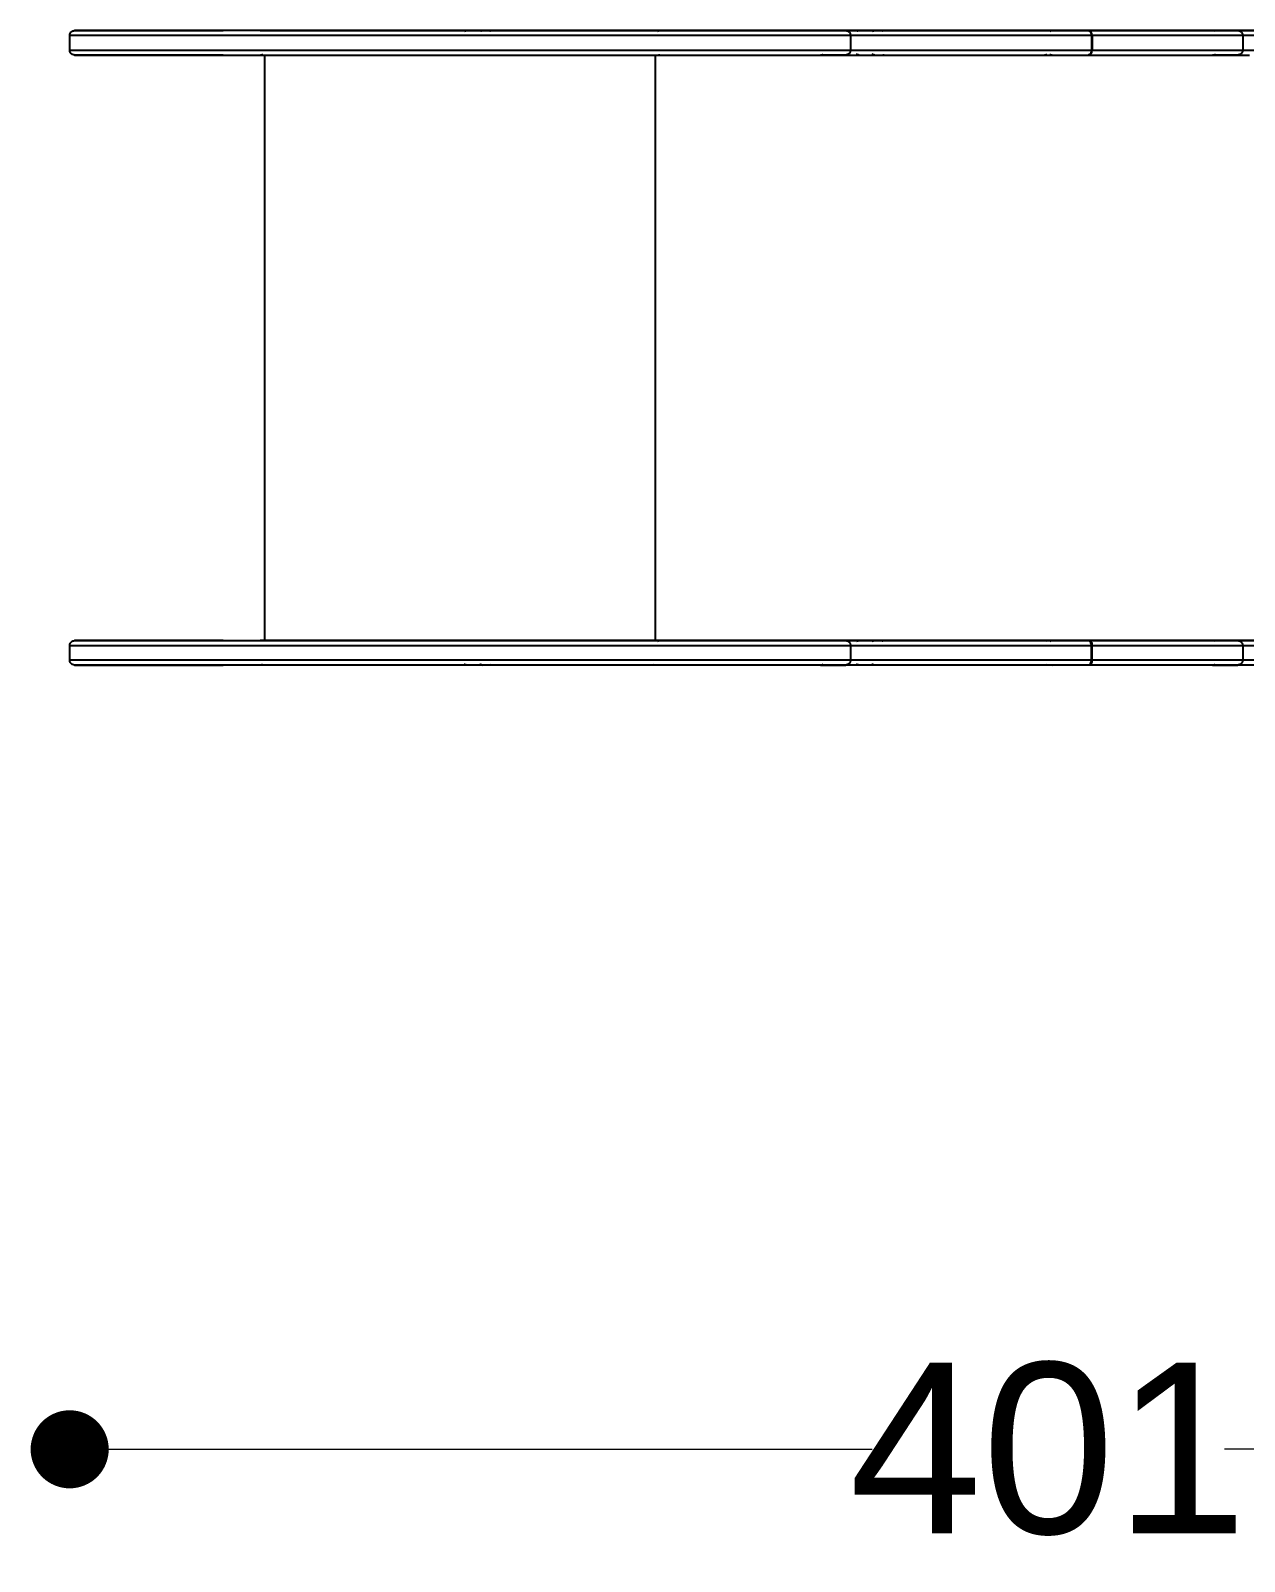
# Model space of a CAD drawing. Header units: millimetres. Extents: x 10222 to 14334, y 16216 to 21206.
# Drawn here: x 11120.6 to 11369.2, y 20025.1 to 20338.8 of the extents above; entities that cross this region are included whole.
import ezdxf

# ---------------------------------------------------------------- set-up
doc = ezdxf.new("R2010")
doc.units = ezdxf.units.MM
doc.header["$LTSCALE"] = 3
doc.layers.add('Default', color=7, linetype='Continuous')
doc.styles.get("Standard").update_dxf_attribs({"font": 'arial.ttf'})
doc.dimstyles.new('MATEUSZ', dxfattribs={"dimtxt": 35, "dimasz": 16, "dimexe": 0.18, "dimexo": 0.0625, "dimgap": 0.09, "dimtad": 0, "dimdec": 0, "dimdsep": 46, "dimtxsty": 'Standard', "dimblk": 'DOT', "dimcen": 0.09, "dimse1": 1, "dimse2": 1, "dimadec": 0, "dimazin": 0, "dimtfac": 1, "dimtdec": 0, "dimtofl": 0, "dimtmove": 0, "dimatfit": 3, "dimfxl": 1, "dimtolj": 1, "dimtzin": 0, "dimlwd": 9, "dimlwe": 9, "dimarcsym": 0})

# ---------------------------------------------------------------- blocks, each defined once
blk = doc.blocks.new('_Dot')
at = {"color": 0, "linetype": 'ByBlock', "lineweight": -2}
blk.add_line((-0.5, 0), (-1, 0), dxfattribs=at)
at = {"color": 0, "linetype": 'ByBlock', "const_width": 0.5}
blk.add_lwpolyline([(-0.25, 0, 1), (0.25, 0, 1)], format="xyb", close=True, dxfattribs=at)
blk = doc.blocks.new('*D38')
at = {"color": 0, "lineweight": 9, "transparency": 16777216}
for p, q in [((11144.56, 20048.08), (11292.99, 20048.08)), ((11513.59, 20048.08), (11365.16, 20048.08))]:
    blk.add_line(p, q, dxfattribs=at)
at = {"layer": 'Defpoints', "color": 0, "transparency": 16777216}
for p in [(11128.56, 20209.79), (11529.59, 20196.79), (11529.59, 20048.08)]:
    blk.add_point(p, dxfattribs=at)
at = {"color": 0, "lineweight": 9, "transparency": 16777216, "xscale": 16, "yscale": 16, "zscale": 16, "rotation": 180}
blk.add_blockref('_Dot', (11128.56, 20048.08), dxfattribs=at)
at = {"color": 0, "lineweight": 9, "transparency": 16777216, "xscale": 16, "yscale": 16, "zscale": 16}
blk.add_blockref('_Dot', (11529.59, 20048.08), dxfattribs=at)
at = {"color": 0, "transparency": 16777216, "insert": (11329.08, 20048.08), "char_height": 35, "attachment_point": 5}
blk.add_mtext('\\A1;401', dxfattribs=at)

msp = doc.modelspace()

# ---------------------------------------------------------------- linework, layer by layer
at = {"layer": 'Default'}
for p, q in [((11128.56, 20334.79), (11128.56, 20337.79)), ((11288.56, 20337.79), (11288.56, 20334.79)), ((11337.93, 20337.79), (11337.93, 20334.79)), ((11338.03, 20337.79), (11338.03, 20334.79)), ((11368.9, 20337.79), (11368.9, 20334.79)), ((11168.56, 20213.79), (11168.56, 20333.79)), ((11248.56, 20213.79), (11248.56, 20333.79)), ((11128.56, 20209.79), (11128.56, 20212.79)), ((11288.56, 20212.79), (11288.56, 20209.79)), ((11337.93, 20209.79), (11337.93, 20212.79)), ((11338.03, 20209.79), (11338.03, 20212.79)), ((11368.9, 20212.79), (11368.9, 20209.79))]:
    msp.add_line(p, q, dxfattribs=at)
for points in [[(11128.56, 20337.79, 0), (11128.56, 20337.9, 0), (11128.58, 20338, 0), (11128.61, 20338.1, 0), (11128.64, 20338.19, 0), (11128.69, 20338.28, 0), (11128.74, 20338.37, 0), (11128.8, 20338.45, 0), (11128.87, 20338.52, 0), (11128.94, 20338.58, 0), (11129.02, 20338.64, 0), (11129.1, 20338.68, 0), (11129.19, 20338.72, 0), (11129.28, 20338.75, 0), (11129.37, 20338.78, 0), (11129.46, 20338.79, 0), (11129.56, 20338.79, 0)], [(11288.56, 20337.79, 0), (11288.56, 20337.79, 0), (11288.56, 20337.79, 0), (11288.56, 20337.79, 0), (11288.56, 20337.79, 0), (11288.56, 20337.79, 0), (11288.56, 20337.79, 0), (11288.56, 20337.79, 0), (11288.56, 20337.79, 0), (11288.56, 20337.79, 0), (11288.55, 20337.79, 0), (11288.52, 20337.79, 0), (11288.39, 20337.79, 0), (11287.07, 20337.79, 0), (11280.58, 20337.79, 0), (11128.56, 20337.79, 0)], [(11284.4, 20338.79, 0), (11287.55, 20338.79, 0), (11287.56, 20338.79, 0), (11287.56, 20338.79, 0), (11287.56, 20338.79, 0), (11287.56, 20338.79, 0), (11287.56, 20338.79, 0), (11287.56, 20338.79, 0), (11287.56, 20338.79, 0), (11287.56, 20338.79, 0), (11287.56, 20338.79, 0), (11287.56, 20338.79, 0), (11287.56, 20338.79, 0), (11287.56, 20338.79, 0), (11287.56, 20338.79, 0), (11287.56, 20338.79, 0), (11287.56, 20338.79, 0), (11287.56, 20338.79, 0), (11287.55, 20338.79, 0), (11287.54, 20338.79, 0), (11287.48, 20338.79, 0), (11287.25, 20338.79, 0), (11284.77, 20338.79, 0), (11272.78, 20338.79, 0), (11172.7, 20338.79, 0), (11129.92, 20338.79, 0), (11129.6, 20338.79, 0), (11129.56, 20338.79, 0), (11129.56, 20338.79, 0), (11129.56, 20338.79, 0), (11129.56, 20338.79, 0), (11129.56, 20338.79, 0), (11129.56, 20338.79, 0), (11129.56, 20338.79, 0), (11129.56, 20338.79, 0), (11129.56, 20338.79, 0), (11129.56, 20338.79, 0), (11129.56, 20338.79, 0), (11129.56, 20338.79, 0), (11129.56, 20338.79, 0), (11129.56, 20338.79, 0), (11129.6, 20338.79, 0), (11129.8, 20338.79, 0), (11130.65, 20338.79, 0), (11134.19, 20338.79, 0), (11160.04, 20338.79, 0)], [(11168.02, 20338.68, 0), (11167.91, 20338.73, 0), (11167.8, 20338.77, 0), (11167.68, 20338.79, 0), (11167.56, 20338.79, 0)], [(11209.45, 20338.69, 0), (11209.56, 20338.73, 0), (11209.67, 20338.77, 0), (11209.78, 20338.79, 0), (11209.9, 20338.79, 0)], [(11213.06, 20338.79, 0), (11212.94, 20338.79, 0), (11212.81, 20338.76, 0), (11212.69, 20338.72, 0), (11212.57, 20338.65, 0)], [(11212.71, 20338.7, 0), (11212.81, 20338.74, 0), (11212.91, 20338.77, 0), (11213.02, 20338.79, 0), (11213.12, 20338.79, 0)], [(11215.2, 20338.79, 0), (11215.2, 20338.79, 0), (11215.2, 20338.79, 0), (11215.2, 20338.79, 0), (11215.11, 20338.79, 0), (11215.02, 20338.78, 0), (11214.93, 20338.76, 0), (11214.85, 20338.73, 0), (11214.76, 20338.7, 0), (11214.68, 20338.65, 0)], [(11248.29, 20338.72, 0), (11248.2, 20338.75, 0), (11248.1, 20338.77, 0), (11248, 20338.79, 0), (11247.9, 20338.79, 0)], [(11249.56, 20338.79, 0), (11249.42, 20338.78, 0), (11249.28, 20338.75, 0), (11249.14, 20338.7, 0), (11249.02, 20338.64, 0)], [(11337.22, 20338.79, 0), (11291.88, 20338.79, 0), (11283.1, 20338.79, 0), (11282.46, 20338.79, 0), (11282.38, 20338.79, 0), (11282.38, 20338.79, 0), (11282.38, 20338.79, 0), (11282.38, 20338.79, 0), (11282.38, 20338.79, 0), (11282.38, 20338.79, 0), (11282.38, 20338.79, 0), (11282.38, 20338.79, 0), (11282.38, 20338.79, 0), (11282.38, 20338.79, 0), (11282.38, 20338.79, 0), (11282.38, 20338.79, 0), (11282.38, 20338.79, 0), (11282.38, 20338.79, 0), (11282.39, 20338.79, 0), (11282.46, 20338.79, 0), (11282.8, 20338.79, 0), (11284.34, 20338.79, 0)], [(11282.82, 20338.69, 0), (11282.72, 20338.74, 0), (11282.61, 20338.77, 0), (11282.5, 20338.79, 0), (11282.44, 20338.79, 0), (11282.41, 20338.79, 0), (11282.4, 20338.79, 0), (11282.39, 20338.79, 0), (11282.39, 20338.79, 0), (11282.38, 20338.79, 0), (11282.38, 20338.79, 0), (11282.38, 20338.79, 0), (11282.38, 20338.79, 0), (11282.38, 20338.79, 0), (11282.38, 20338.79, 0), (11282.38, 20338.79, 0), (11282.38, 20338.79, 0), (11282.38, 20338.79, 0), (11282.38, 20338.79, 0), (11282.38, 20338.79, 0), (11282.38, 20338.79, 0)], [(11287.56, 20338.79, 0), (11287.56, 20338.79, 0), (11287.56, 20338.79, 0), (11287.68, 20338.79, 0), (11287.81, 20338.76, 0), (11287.92, 20338.72, 0), (11288.04, 20338.67, 0), (11288.14, 20338.61, 0), (11288.24, 20338.52, 0), (11288.33, 20338.43, 0), (11288.4, 20338.33, 0), (11288.47, 20338.21, 0), (11288.51, 20338.09, 0), (11288.54, 20337.96, 0), (11288.56, 20337.79, 0)], [(11337.93, 20337.79, 0), (11288.56, 20337.79, 0)], [(11289.81, 20338.69, 0), (11289.91, 20338.74, 0), (11290.02, 20338.77, 0), (11290.13, 20338.79, 0), (11290.25, 20338.79, 0)], [(11293.4, 20338.79, 0), (11293.29, 20338.79, 0), (11293.16, 20338.76, 0), (11293.04, 20338.72, 0), (11292.93, 20338.66, 0)], [(11293.06, 20338.71, 0), (11293.16, 20338.75, 0), (11293.26, 20338.77, 0), (11293.36, 20338.79, 0), (11293.46, 20338.79, 0)], [(11295.54, 20338.79, 0), (11295.54, 20338.79, 0), (11295.54, 20338.79, 0), (11295.54, 20338.79, 0), (11295.45, 20338.79, 0), (11295.37, 20338.78, 0), (11295.28, 20338.76, 0), (11295.2, 20338.73, 0), (11295.12, 20338.7, 0), (11295.03, 20338.66, 0)], [(11400.87, 20338.79, 0), (11343.15, 20338.79, 0), (11328.33, 20338.79, 0), (11328.25, 20338.79, 0), (11328.25, 20338.79, 0), (11328.25, 20338.79, 0), (11328.25, 20338.79, 0), (11328.25, 20338.79, 0), (11328.25, 20338.79, 0), (11328.25, 20338.79, 0), (11328.25, 20338.79, 0), (11328.25, 20338.79, 0), (11328.25, 20338.79, 0), (11328.25, 20338.79, 0), (11328.25, 20338.79, 0), (11328.26, 20338.79, 0), (11328.31, 20338.79, 0), (11328.53, 20338.79, 0), (11330.84, 20338.79, 0), (11342.67, 20338.79, 0), (11382.66, 20338.79, 0)], [(11328.65, 20338.71, 0), (11328.55, 20338.75, 0), (11328.45, 20338.77, 0), (11328.35, 20338.79, 0), (11328.25, 20338.79, 0)], [(11329.9, 20338.79, 0), (11329.76, 20338.78, 0), (11329.63, 20338.76, 0), (11329.5, 20338.71, 0), (11329.38, 20338.64, 0)], [(11337.42, 20338.79, 0), (11337.22, 20338.79, 0)], [(11337.22, 20338.79, 0), (11337.28, 20338.79, 0), (11337.35, 20338.78, 0), (11337.41, 20338.76, 0), (11337.48, 20338.72, 0), (11337.54, 20338.68, 0), (11337.61, 20338.63, 0), (11337.67, 20338.57, 0), (11337.72, 20338.5, 0), (11337.77, 20338.42, 0), (11337.81, 20338.34, 0), (11337.88, 20338.16, 0), (11337.92, 20337.98, 0), (11337.93, 20337.79, 0)], [(11364.75, 20338.79, 0), (11367.19, 20338.79, 0), (11367.76, 20338.79, 0), (11367.88, 20338.79, 0), (11367.9, 20338.79, 0), (11367.9, 20338.79, 0), (11367.9, 20338.79, 0), (11367.9, 20338.79, 0), (11367.9, 20338.79, 0), (11367.9, 20338.79, 0), (11367.9, 20338.79, 0), (11367.9, 20338.79, 0), (11367.9, 20338.79, 0), (11367.9, 20338.79, 0), (11367.9, 20338.79, 0), (11367.9, 20338.79, 0), (11367.9, 20338.79, 0), (11367.9, 20338.79, 0), (11367.9, 20338.79, 0), (11367.9, 20338.79, 0), (11367.9, 20338.79, 0), (11367.9, 20338.79, 0), (11367.88, 20338.79, 0), (11367.81, 20338.79, 0), (11367.05, 20338.79, 0), (11363.32, 20338.79, 0), (11337.42, 20338.79, 0)], [(11338.03, 20337.79, 0), (11338.02, 20337.98, 0), (11337.99, 20338.16, 0), (11337.93, 20338.34, 0), (11337.85, 20338.5, 0), (11337.8, 20338.57, 0), (11337.75, 20338.63, 0), (11337.7, 20338.68, 0), (11337.64, 20338.72, 0), (11337.59, 20338.76, 0), (11337.53, 20338.78, 0), (11337.47, 20338.79, 0), (11337.42, 20338.79, 0)], [(11337.93, 20337.79, 0), (11338.03, 20337.79, 0)], [(11368.9, 20337.79, 0), (11368.9, 20337.79, 0), (11368.9, 20337.79, 0), (11368.9, 20337.79, 0), (11368.9, 20337.79, 0), (11368.9, 20337.79, 0), (11368.9, 20337.79, 0), (11368.9, 20337.79, 0), (11368.9, 20337.79, 0), (11368.9, 20337.79, 0), (11368.9, 20337.79, 0), (11368.9, 20337.79, 0), (11368.89, 20337.79, 0), (11368.85, 20337.79, 0), (11368.68, 20337.79, 0), (11366.91, 20337.79, 0), (11358.26, 20337.79, 0), (11338.03, 20337.79, 0)], [(11417.56, 20338.79, 0), (11372.22, 20338.79, 0), (11363.45, 20338.79, 0), (11362.81, 20338.79, 0), (11362.73, 20338.79, 0), (11362.73, 20338.79, 0), (11362.73, 20338.79, 0), (11362.73, 20338.79, 0), (11362.73, 20338.79, 0), (11362.73, 20338.79, 0), (11362.73, 20338.79, 0), (11362.73, 20338.79, 0), (11362.73, 20338.79, 0), (11362.73, 20338.79, 0), (11362.73, 20338.79, 0), (11362.73, 20338.79, 0), (11362.73, 20338.79, 0), (11362.73, 20338.79, 0), (11362.74, 20338.79, 0), (11362.8, 20338.79, 0), (11363.14, 20338.79, 0), (11364.69, 20338.79, 0)], [(11363.18, 20338.69, 0), (11363.07, 20338.73, 0), (11362.96, 20338.77, 0), (11362.85, 20338.79, 0), (11362.79, 20338.79, 0), (11362.76, 20338.79, 0), (11362.74, 20338.79, 0), (11362.73, 20338.79, 0), (11362.73, 20338.79, 0), (11362.73, 20338.79, 0), (11362.73, 20338.79, 0), (11362.73, 20338.79, 0), (11362.73, 20338.79, 0), (11362.73, 20338.79, 0), (11362.73, 20338.79, 0), (11362.73, 20338.79, 0), (11362.73, 20338.79, 0), (11362.73, 20338.79, 0), (11362.73, 20338.79, 0), (11362.73, 20338.79, 0), (11362.73, 20338.79, 0)], [(11367.9, 20338.79, 0), (11367.9, 20338.79, 0), (11367.9, 20338.79, 0), (11368.03, 20338.79, 0), (11368.15, 20338.76, 0), (11368.27, 20338.72, 0), (11368.38, 20338.67, 0), (11368.49, 20338.61, 0), (11368.59, 20338.52, 0), (11368.67, 20338.43, 0), (11368.75, 20338.33, 0), (11368.81, 20338.21, 0), (11368.86, 20338.09, 0), (11368.89, 20337.96, 0), (11368.9, 20337.79, 0)], [(11418.28, 20337.79, 0), (11368.9, 20337.79, 0)], [(11128.56, 20334.79, 0), (11128.56, 20334.79, 0), (11128.56, 20334.79, 0), (11128.56, 20334.79, 0), (11128.56, 20334.79, 0), (11128.56, 20334.79, 0), (11128.56, 20334.79, 0), (11128.56, 20334.79, 0), (11128.56, 20334.79, 0), (11128.57, 20334.79, 0), (11128.66, 20334.79, 0), (11129.09, 20334.79, 0), (11130.96, 20334.79, 0), (11149.26, 20334.79, 0), (11288.56, 20334.79, 0)], [(11129.56, 20333.79, 0), (11129.46, 20333.8, 0), (11129.37, 20333.81, 0), (11129.28, 20333.84, 0), (11129.19, 20333.87, 0), (11129.1, 20333.9, 0), (11129.02, 20333.95, 0), (11128.94, 20334.01, 0), (11128.87, 20334.07, 0), (11128.8, 20334.14, 0), (11128.74, 20334.22, 0), (11128.69, 20334.31, 0), (11128.64, 20334.4, 0), (11128.61, 20334.49, 0), (11128.58, 20334.59, 0), (11128.56, 20334.69, 0), (11128.56, 20334.79, 0)], [(11160.04, 20333.79, 0), (11135.06, 20333.79, 0), (11129.9, 20333.79, 0), (11129.58, 20333.79, 0), (11129.56, 20333.79, 0), (11129.56, 20333.79, 0), (11129.56, 20333.79, 0), (11129.56, 20333.79, 0), (11129.56, 20333.79, 0), (11129.56, 20333.79, 0), (11129.56, 20333.79, 0), (11129.56, 20333.79, 0), (11129.56, 20333.79, 0), (11129.56, 20333.79, 0), (11129.56, 20333.79, 0), (11129.56, 20333.79, 0), (11129.57, 20333.79, 0), (11129.62, 20333.79, 0), (11129.85, 20333.79, 0), (11130.78, 20333.79, 0), (11140.03, 20333.79, 0), (11237.29, 20333.79, 0), (11279.35, 20333.79, 0), (11287.33, 20333.79, 0), (11287.53, 20333.79, 0), (11287.56, 20333.79, 0), (11287.56, 20333.79, 0), (11287.56, 20333.79, 0), (11287.56, 20333.79, 0), (11287.56, 20333.79, 0), (11287.56, 20333.79, 0), (11287.56, 20333.79, 0), (11287.56, 20333.79, 0), (11287.56, 20333.79, 0), (11287.56, 20333.79, 0), (11287.56, 20333.79, 0), (11287.56, 20333.79, 0), (11287.56, 20333.79, 0), (11287.56, 20333.79, 0), (11287.56, 20333.79, 0), (11287.56, 20333.79, 0), (11287.55, 20333.79, 0), (11287.5, 20333.79, 0), (11287.29, 20333.79, 0), (11286.45, 20333.79, 0), (11284.4, 20333.79, 0)], [(11167.56, 20333.79, 0), (11167.72, 20333.81, 0), (11167.87, 20333.84, 0), (11168.01, 20333.9, 0), (11168.15, 20333.98, 0)], [(11249.14, 20333.89, 0), (11249.24, 20333.85, 0), (11249.34, 20333.82, 0), (11249.45, 20333.8, 0), (11249.56, 20333.79, 0)], [(11282.38, 20333.79, 0), (11282.38, 20333.79, 0), (11282.38, 20333.79, 0), (11282.48, 20333.8, 0), (11282.58, 20333.81, 0), (11282.68, 20333.84, 0), (11282.77, 20333.87, 0), (11282.86, 20333.91, 0), (11282.95, 20333.97, 0)], [(11284.34, 20333.79, 0), (11282.46, 20333.79, 0), (11282.4, 20333.79, 0), (11282.39, 20333.79, 0), (11282.38, 20333.79, 0), (11282.38, 20333.79, 0), (11282.38, 20333.79, 0), (11282.38, 20333.79, 0), (11282.38, 20333.79, 0), (11282.38, 20333.79, 0), (11282.38, 20333.79, 0), (11282.38, 20333.79, 0), (11282.38, 20333.79, 0), (11282.38, 20333.79, 0), (11282.38, 20333.79, 0), (11282.38, 20333.79, 0), (11282.38, 20333.79, 0), (11282.38, 20333.79, 0), (11282.38, 20333.79, 0), (11282.38, 20333.79, 0), (11282.39, 20333.79, 0), (11282.42, 20333.79, 0), (11282.69, 20333.79, 0), (11284.04, 20333.79, 0), (11289.96, 20333.79, 0), (11337.22, 20333.79, 0)], [(11288.56, 20334.79, 0), (11288.55, 20334.69, 0), (11288.54, 20334.59, 0), (11288.51, 20334.49, 0), (11288.48, 20334.4, 0), (11288.43, 20334.31, 0), (11288.38, 20334.22, 0), (11288.32, 20334.14, 0), (11288.25, 20334.07, 0), (11288.18, 20334.01, 0), (11288.1, 20333.95, 0), (11288.02, 20333.9, 0), (11287.93, 20333.87, 0), (11287.84, 20333.84, 0), (11287.75, 20333.81, 0), (11287.65, 20333.8, 0), (11287.56, 20333.79, 0)], [(11288.53, 20334.79, 0), (11307.08, 20334.79, 0), (11337.93, 20334.79, 0)], [(11290.25, 20333.79, 0), (11290.09, 20333.81, 0), (11289.95, 20333.84, 0), (11289.81, 20333.9, 0), (11289.68, 20333.97, 0)], [(11293.46, 20333.79, 0), (11293.33, 20333.8, 0), (11293.19, 20333.83, 0), (11293.06, 20333.88, 0), (11292.93, 20333.95, 0)], [(11292.96, 20333.91, 0), (11293.07, 20333.86, 0), (11293.18, 20333.82, 0), (11293.3, 20333.8, 0), (11293.4, 20333.79, 0)], [(11295.07, 20333.91, 0), (11295.18, 20333.86, 0), (11295.3, 20333.82, 0), (11295.42, 20333.8, 0), (11295.54, 20333.79, 0)], [(11328.25, 20333.79, 0), (11328.39, 20333.8, 0), (11328.53, 20333.83, 0), (11328.66, 20333.88, 0), (11328.78, 20333.95, 0)], [(11329.41, 20333.92, 0), (11329.53, 20333.87, 0), (11329.65, 20333.83, 0), (11329.77, 20333.8, 0), (11329.9, 20333.79, 0)], [(11337.93, 20334.79, 0), (11337.92, 20334.61, 0), (11337.88, 20334.43, 0), (11337.81, 20334.25, 0), (11337.77, 20334.16, 0), (11337.72, 20334.09, 0), (11337.67, 20334.02, 0), (11337.61, 20333.96, 0), (11337.54, 20333.91, 0), (11337.48, 20333.86, 0), (11337.41, 20333.83, 0), (11337.35, 20333.81, 0), (11337.28, 20333.8, 0), (11337.22, 20333.79, 0)], [(11337.22, 20333.79, 0), (11337.42, 20333.79, 0)], [(11337.42, 20333.79, 0), (11337.47, 20333.8, 0), (11337.53, 20333.81, 0), (11337.59, 20333.83, 0), (11337.64, 20333.86, 0), (11337.7, 20333.91, 0), (11337.75, 20333.96, 0), (11337.8, 20334.02, 0), (11337.85, 20334.09, 0), (11337.89, 20334.16, 0), (11337.96, 20334.33, 0), (11338.01, 20334.52, 0), (11338.03, 20334.79, 0)], [(11337.42, 20333.79, 0), (11364.07, 20333.79, 0), (11367.9, 20333.79, 0), (11367.9, 20333.79, 0), (11367.9, 20333.79, 0), (11367.9, 20333.79, 0), (11367.9, 20333.79, 0), (11367.9, 20333.79, 0), (11367.9, 20333.79, 0), (11367.9, 20333.79, 0), (11367.9, 20333.79, 0), (11367.9, 20333.79, 0), (11367.9, 20333.79, 0), (11367.9, 20333.79, 0), (11367.9, 20333.79, 0), (11367.9, 20333.79, 0), (11367.9, 20333.79, 0), (11367.9, 20333.79, 0), (11367.88, 20333.79, 0), (11367.82, 20333.79, 0), (11367.55, 20333.79, 0), (11364.75, 20333.79, 0)], [(11338.03, 20334.79, 0), (11337.93, 20334.79, 0)], [(11338.03, 20334.79, 0), (11360.5, 20334.79, 0), (11366.79, 20334.79, 0), (11368.38, 20334.79, 0), (11368.77, 20334.79, 0), (11368.87, 20334.79, 0), (11368.9, 20334.79, 0), (11368.9, 20334.79, 0), (11368.9, 20334.79, 0), (11368.9, 20334.79, 0), (11368.9, 20334.79, 0), (11368.9, 20334.79, 0), (11368.9, 20334.79, 0), (11368.9, 20334.79, 0), (11368.9, 20334.79, 0), (11368.9, 20334.79, 0), (11368.9, 20334.79, 0), (11368.9, 20334.79, 0), (11368.9, 20334.79, 0)], [(11362.73, 20333.79, 0), (11362.73, 20333.79, 0), (11362.73, 20333.79, 0), (11362.83, 20333.8, 0), (11362.93, 20333.81, 0), (11363.03, 20333.84, 0), (11363.12, 20333.88, 0), (11363.21, 20333.92, 0), (11363.31, 20333.98, 0)], [(11364.69, 20333.79, 0), (11362.8, 20333.79, 0), (11362.75, 20333.79, 0), (11362.73, 20333.79, 0), (11362.73, 20333.79, 0), (11362.73, 20333.79, 0), (11362.73, 20333.79, 0), (11362.73, 20333.79, 0), (11362.73, 20333.79, 0), (11362.73, 20333.79, 0), (11362.73, 20333.79, 0), (11362.73, 20333.79, 0), (11362.73, 20333.79, 0), (11362.73, 20333.79, 0), (11362.73, 20333.79, 0), (11362.73, 20333.79, 0), (11362.73, 20333.79, 0), (11362.73, 20333.79, 0), (11362.73, 20333.79, 0), (11362.73, 20333.79, 0), (11362.74, 20333.79, 0), (11362.76, 20333.79, 0), (11363.03, 20333.79, 0), (11364.39, 20333.79, 0), (11370.3, 20333.79, 0)], [(11368.9, 20334.79, 0), (11368.9, 20334.69, 0), (11368.88, 20334.59, 0), (11368.86, 20334.49, 0), (11368.82, 20334.4, 0), (11368.78, 20334.31, 0), (11368.72, 20334.22, 0), (11368.66, 20334.14, 0), (11368.6, 20334.07, 0), (11368.52, 20334.01, 0), (11368.44, 20333.95, 0), (11368.36, 20333.9, 0), (11368.28, 20333.87, 0), (11368.19, 20333.84, 0), (11368.09, 20333.81, 0), (11368, 20333.8, 0), (11367.9, 20333.79, 0)], [(11368.89, 20334.79, 0), (11387.45, 20334.79, 0), (11418.28, 20334.79, 0)], [(11128.56, 20212.79, 0), (11128.56, 20212.89, 0), (11128.58, 20212.99, 0), (11128.6, 20213.09, 0), (11128.64, 20213.18, 0), (11128.68, 20213.27, 0), (11128.73, 20213.35, 0), (11128.78, 20213.43, 0), (11128.85, 20213.5, 0), (11128.91, 20213.56, 0), (11128.99, 20213.62, 0), (11129.07, 20213.67, 0), (11129.15, 20213.71, 0), (11129.23, 20213.74, 0), (11129.32, 20213.77, 0), (11129.41, 20213.78, 0), (11129.5, 20213.79, 0)], [(11160.04, 20213.79, 0), (11135.06, 20213.79, 0), (11129.9, 20213.79, 0), (11129.58, 20213.79, 0), (11129.56, 20213.79, 0), (11129.56, 20213.79, 0), (11129.56, 20213.79, 0), (11129.56, 20213.79, 0), (11129.56, 20213.79, 0), (11129.56, 20213.79, 0), (11129.56, 20213.79, 0), (11129.56, 20213.79, 0), (11129.56, 20213.79, 0), (11129.56, 20213.79, 0), (11129.56, 20213.79, 0), (11129.56, 20213.79, 0), (11129.57, 20213.79, 0), (11129.62, 20213.79, 0), (11129.85, 20213.79, 0), (11130.78, 20213.79, 0), (11140.03, 20213.79, 0), (11237.29, 20213.79, 0), (11279.35, 20213.79, 0), (11287.33, 20213.79, 0), (11287.53, 20213.79, 0), (11287.56, 20213.79, 0), (11287.56, 20213.79, 0), (11287.56, 20213.79, 0), (11287.56, 20213.79, 0), (11287.56, 20213.79, 0), (11287.56, 20213.79, 0), (11287.56, 20213.79, 0), (11287.56, 20213.79, 0), (11287.56, 20213.79, 0), (11287.56, 20213.79, 0), (11287.56, 20213.79, 0), (11287.56, 20213.79, 0), (11287.56, 20213.79, 0), (11287.56, 20213.79, 0), (11287.56, 20213.79, 0), (11287.56, 20213.79, 0), (11287.55, 20213.79, 0), (11287.5, 20213.79, 0), (11287.29, 20213.79, 0), (11286.45, 20213.79, 0), (11284.4, 20213.79, 0)], [(11247.57, 20213.79, 0), (11240.47, 20213.79, 0), (11212.53, 20213.79, 0), (11184.23, 20213.79, 0), (11169.91, 20213.79, 0), (11167.6, 20213.79, 0), (11167.56, 20213.79, 0), (11167.56, 20213.79, 0), (11167.56, 20213.79, 0), (11167.56, 20213.79, 0), (11167.56, 20213.79, 0), (11167.56, 20213.79, 0), (11167.56, 20213.79, 0), (11167.56, 20213.79, 0), (11167.56, 20213.79, 0), (11167.56, 20213.79, 0), (11167.56, 20213.79, 0), (11167.56, 20213.79, 0), (11167.56, 20213.79, 0), (11167.56, 20213.79, 0), (11167.56, 20213.79, 0), (11167.57, 20213.79, 0), (11167.62, 20213.79, 0), (11167.83, 20213.79, 0), (11168.67, 20213.79, 0)], [(11167.94, 20213.72, 0), (11167.85, 20213.75, 0), (11167.75, 20213.78, 0), (11167.66, 20213.79, 0), (11167.56, 20213.79, 0)], [(11248.5, 20213.79, 0), (11249.41, 20213.79, 0), (11249.55, 20213.79, 0), (11249.56, 20213.79, 0), (11249.56, 20213.79, 0), (11249.56, 20213.79, 0), (11249.56, 20213.79, 0), (11249.56, 20213.79, 0), (11249.56, 20213.79, 0), (11249.56, 20213.79, 0), (11249.56, 20213.79, 0), (11249.56, 20213.79, 0), (11249.56, 20213.79, 0), (11249.56, 20213.79, 0), (11249.56, 20213.79, 0), (11249.56, 20213.79, 0), (11249.56, 20213.79, 0), (11249.56, 20213.79, 0), (11249.56, 20213.79, 0), (11249.56, 20213.79, 0), (11249.56, 20213.79, 0), (11249.56, 20213.79, 0), (11249.56, 20213.79, 0), (11249.55, 20213.79, 0), (11249.52, 20213.79, 0), (11249.2, 20213.79, 0), (11247.57, 20213.79, 0)], [(11327.91, 20213.79, 0), (11322.05, 20213.79, 0), (11248.4, 20213.79, 0)], [(11248.5, 20213.79, 0), (11250.55, 20213.79, 0), (11259.28, 20213.79, 0), (11290.79, 20213.79, 0), (11319.49, 20213.79, 0), (11329.17, 20213.79, 0), (11329.84, 20213.79, 0), (11329.89, 20213.79, 0), (11329.9, 20213.79, 0), (11329.9, 20213.79, 0), (11329.9, 20213.79, 0), (11329.9, 20213.79, 0), (11329.9, 20213.79, 0), (11329.9, 20213.79, 0), (11329.9, 20213.79, 0), (11329.9, 20213.79, 0), (11329.9, 20213.79, 0), (11329.9, 20213.79, 0), (11329.9, 20213.79, 0), (11329.9, 20213.79, 0), (11329.9, 20213.79, 0), (11329.9, 20213.79, 0), (11329.89, 20213.79, 0), (11329.82, 20213.79, 0), (11329.57, 20213.79, 0), (11327.91, 20213.79, 0)], [(11249.56, 20213.79, 0), (11249.41, 20213.78, 0), (11249.27, 20213.75, 0), (11249.14, 20213.7, 0), (11249.01, 20213.63, 0)], [(11284.34, 20213.79, 0), (11282.46, 20213.79, 0), (11282.4, 20213.79, 0), (11282.39, 20213.79, 0), (11282.38, 20213.79, 0), (11282.38, 20213.79, 0), (11282.38, 20213.79, 0), (11282.38, 20213.79, 0), (11282.38, 20213.79, 0), (11282.38, 20213.79, 0), (11282.38, 20213.79, 0), (11282.38, 20213.79, 0), (11282.38, 20213.79, 0), (11282.38, 20213.79, 0), (11282.38, 20213.79, 0), (11282.38, 20213.79, 0), (11282.38, 20213.79, 0), (11282.38, 20213.79, 0), (11282.38, 20213.79, 0), (11282.38, 20213.79, 0), (11282.39, 20213.79, 0), (11282.42, 20213.79, 0), (11282.69, 20213.79, 0), (11284.04, 20213.79, 0), (11289.96, 20213.79, 0), (11337.22, 20213.79, 0)], [(11282.83, 20213.69, 0), (11282.72, 20213.73, 0), (11282.61, 20213.77, 0), (11282.5, 20213.79, 0), (11282.44, 20213.79, 0), (11282.41, 20213.79, 0), (11282.4, 20213.79, 0), (11282.39, 20213.79, 0), (11282.39, 20213.79, 0), (11282.38, 20213.79, 0), (11282.38, 20213.79, 0), (11282.38, 20213.79, 0), (11282.38, 20213.79, 0), (11282.38, 20213.79, 0), (11282.38, 20213.79, 0), (11282.38, 20213.79, 0), (11282.38, 20213.79, 0), (11282.38, 20213.79, 0), (11282.38, 20213.79, 0), (11282.38, 20213.79, 0)], [(11287.57, 20213.79, 0), (11287.66, 20213.79, 0), (11287.75, 20213.77, 0), (11287.85, 20213.75, 0), (11287.94, 20213.72, 0), (11288.02, 20213.68, 0), (11288.1, 20213.63, 0), (11288.18, 20213.58, 0), (11288.25, 20213.51, 0), (11288.32, 20213.44, 0), (11288.38, 20213.37, 0), (11288.43, 20213.28, 0), (11288.48, 20213.19, 0), (11288.51, 20213.1, 0), (11288.54, 20213, 0), (11288.55, 20212.89, 0), (11288.56, 20212.79, 0)], [(11289.8, 20213.69, 0), (11289.89, 20213.73, 0), (11289.99, 20213.76, 0), (11290.09, 20213.78, 0), (11290.19, 20213.79, 0)], [(11293.46, 20213.79, 0), (11293.33, 20213.79, 0), (11293.19, 20213.76, 0), (11293.06, 20213.71, 0), (11292.93, 20213.64, 0)], [(11292.96, 20213.68, 0), (11293.07, 20213.73, 0), (11293.18, 20213.77, 0), (11293.3, 20213.79, 0), (11293.4, 20213.79, 0)], [(11295.54, 20213.79, 0), (11295.54, 20213.79, 0), (11295.54, 20213.79, 0), (11295.44, 20213.79, 0), (11295.34, 20213.77, 0), (11295.24, 20213.75, 0), (11295.14, 20213.71, 0), (11295.05, 20213.66, 0), (11294.95, 20213.6, 0)], [(11400.87, 20213.79, 0), (11343.15, 20213.79, 0), (11328.33, 20213.79, 0), (11328.25, 20213.79, 0), (11328.25, 20213.79, 0), (11328.25, 20213.79, 0), (11328.25, 20213.79, 0), (11328.25, 20213.79, 0), (11328.25, 20213.79, 0), (11328.25, 20213.79, 0), (11328.25, 20213.79, 0), (11328.25, 20213.79, 0), (11328.25, 20213.79, 0), (11328.25, 20213.79, 0), (11328.25, 20213.79, 0), (11328.26, 20213.79, 0), (11328.31, 20213.79, 0), (11328.53, 20213.79, 0), (11330.84, 20213.79, 0), (11342.67, 20213.79, 0), (11382.66, 20213.79, 0)], [(11328.74, 20213.67, 0), (11328.62, 20213.72, 0), (11328.5, 20213.76, 0), (11328.38, 20213.79, 0), (11328.25, 20213.79, 0)], [(11329.89, 20213.79, 0), (11329.75, 20213.78, 0), (11329.62, 20213.75, 0), (11329.49, 20213.7, 0), (11329.37, 20213.64, 0)], [(11337.22, 20213.79, 0), (11337.42, 20213.79, 0)], [(11337.93, 20212.79, 0), (11337.92, 20212.98, 0), (11337.88, 20213.16, 0), (11337.81, 20213.34, 0), (11337.77, 20213.42, 0), (11337.72, 20213.5, 0), (11337.67, 20213.57, 0), (11337.61, 20213.63, 0), (11337.54, 20213.68, 0), (11337.48, 20213.72, 0), (11337.41, 20213.76, 0), (11337.35, 20213.78, 0), (11337.28, 20213.79, 0), (11337.22, 20213.79, 0)], [(11337.42, 20213.79, 0), (11364.07, 20213.79, 0), (11367.9, 20213.79, 0), (11367.9, 20213.79, 0), (11367.9, 20213.79, 0), (11367.9, 20213.79, 0), (11367.9, 20213.79, 0), (11367.9, 20213.79, 0), (11367.9, 20213.79, 0), (11367.9, 20213.79, 0), (11367.9, 20213.79, 0), (11367.9, 20213.79, 0), (11367.9, 20213.79, 0), (11367.9, 20213.79, 0), (11367.9, 20213.79, 0), (11367.9, 20213.79, 0), (11367.9, 20213.79, 0), (11367.9, 20213.79, 0), (11367.88, 20213.79, 0), (11367.82, 20213.79, 0), (11367.55, 20213.79, 0), (11364.75, 20213.79, 0)], [(11337.42, 20213.79, 0), (11337.47, 20213.79, 0), (11337.53, 20213.78, 0), (11337.59, 20213.76, 0), (11337.64, 20213.72, 0), (11337.7, 20213.68, 0), (11337.75, 20213.63, 0), (11337.8, 20213.57, 0), (11337.85, 20213.5, 0), (11337.89, 20213.42, 0), (11337.96, 20213.25, 0), (11338.01, 20213.07, 0), (11338.03, 20212.79, 0)], [(11364.69, 20213.79, 0), (11362.8, 20213.79, 0), (11362.75, 20213.79, 0), (11362.73, 20213.79, 0), (11362.73, 20213.79, 0), (11362.73, 20213.79, 0), (11362.73, 20213.79, 0), (11362.73, 20213.79, 0), (11362.73, 20213.79, 0), (11362.73, 20213.79, 0), (11362.73, 20213.79, 0), (11362.73, 20213.79, 0), (11362.73, 20213.79, 0), (11362.73, 20213.79, 0), (11362.73, 20213.79, 0), (11362.73, 20213.79, 0), (11362.73, 20213.79, 0), (11362.73, 20213.79, 0), (11362.73, 20213.79, 0), (11362.73, 20213.79, 0), (11362.74, 20213.79, 0), (11362.76, 20213.79, 0), (11363.03, 20213.79, 0), (11364.39, 20213.79, 0), (11370.3, 20213.79, 0)], [(11363.19, 20213.68, 0), (11363.08, 20213.73, 0), (11362.96, 20213.77, 0), (11362.85, 20213.79, 0), (11362.79, 20213.79, 0), (11362.76, 20213.79, 0), (11362.74, 20213.79, 0), (11362.73, 20213.79, 0), (11362.73, 20213.79, 0), (11362.73, 20213.79, 0), (11362.73, 20213.79, 0), (11362.73, 20213.79, 0), (11362.73, 20213.79, 0), (11362.73, 20213.79, 0), (11362.73, 20213.79, 0), (11362.73, 20213.79, 0), (11362.73, 20213.79, 0), (11362.73, 20213.79, 0), (11362.73, 20213.79, 0), (11362.73, 20213.79, 0)], [(11367.91, 20213.79, 0), (11368, 20213.79, 0), (11368.1, 20213.78, 0), (11368.19, 20213.75, 0), (11368.28, 20213.72, 0), (11368.36, 20213.68, 0), (11368.44, 20213.64, 0), (11368.52, 20213.58, 0), (11368.6, 20213.51, 0), (11368.66, 20213.44, 0), (11368.72, 20213.37, 0), (11368.78, 20213.28, 0), (11368.82, 20213.19, 0), (11368.86, 20213.1, 0), (11368.88, 20213, 0), (11368.9, 20212.9, 0), (11368.9, 20212.79, 0)], [(11128.56, 20212.79, 0), (11128.56, 20212.79, 0), (11128.56, 20212.79, 0), (11128.56, 20212.79, 0), (11128.56, 20212.79, 0), (11128.56, 20212.79, 0), (11128.56, 20212.79, 0), (11128.56, 20212.79, 0), (11128.56, 20212.79, 0), (11128.57, 20212.79, 0), (11128.66, 20212.79, 0), (11129.09, 20212.79, 0), (11130.96, 20212.79, 0), (11149.26, 20212.79, 0), (11288.56, 20212.79, 0)], [(11288.53, 20212.79, 0), (11307.08, 20212.79, 0), (11337.93, 20212.79, 0)], [(11338.03, 20212.79, 0), (11337.93, 20212.79, 0)], [(11338.03, 20212.79, 0), (11360.5, 20212.79, 0), (11366.79, 20212.79, 0), (11368.38, 20212.79, 0), (11368.77, 20212.79, 0), (11368.87, 20212.79, 0), (11368.9, 20212.79, 0), (11368.9, 20212.79, 0), (11368.9, 20212.79, 0), (11368.9, 20212.79, 0), (11368.9, 20212.79, 0), (11368.9, 20212.79, 0), (11368.9, 20212.79, 0), (11368.9, 20212.79, 0), (11368.9, 20212.79, 0), (11368.9, 20212.79, 0), (11368.9, 20212.79, 0), (11368.9, 20212.79, 0), (11368.9, 20212.79, 0)], [(11368.89, 20212.79, 0), (11387.45, 20212.79, 0), (11418.28, 20212.79, 0)], [(11288.56, 20209.79, 0), (11288.56, 20209.79, 0), (11288.56, 20209.79, 0), (11288.56, 20209.79, 0), (11288.56, 20209.79, 0), (11288.56, 20209.79, 0), (11288.56, 20209.79, 0), (11288.56, 20209.79, 0), (11288.56, 20209.79, 0), (11288.56, 20209.79, 0), (11288.55, 20209.79, 0), (11288.52, 20209.79, 0), (11288.39, 20209.79, 0), (11287.07, 20209.79, 0), (11280.58, 20209.79, 0), (11128.56, 20209.79, 0)], [(11129.54, 20208.79, 0), (11129.36, 20208.81, 0), (11129.27, 20208.84, 0), (11129.18, 20208.87, 0), (11129.09, 20208.91, 0), (11129.01, 20208.96, 0), (11128.93, 20209.01, 0), (11128.86, 20209.08, 0), (11128.8, 20209.15, 0), (11128.74, 20209.23, 0), (11128.68, 20209.31, 0), (11128.64, 20209.4, 0), (11128.61, 20209.49, 0), (11128.58, 20209.59, 0), (11128.56, 20209.69, 0), (11128.56, 20209.79, 0)], [(11284.4, 20208.79, 0), (11287.55, 20208.79, 0), (11287.56, 20208.79, 0), (11287.56, 20208.79, 0), (11287.56, 20208.79, 0), (11287.56, 20208.79, 0), (11287.56, 20208.79, 0), (11287.56, 20208.79, 0), (11287.56, 20208.79, 0), (11287.56, 20208.79, 0), (11287.56, 20208.79, 0), (11287.56, 20208.79, 0), (11287.56, 20208.79, 0), (11287.56, 20208.79, 0), (11287.56, 20208.79, 0), (11287.56, 20208.79, 0), (11287.56, 20208.79, 0), (11287.56, 20208.79, 0), (11287.55, 20208.79, 0), (11287.54, 20208.79, 0), (11287.48, 20208.79, 0), (11287.25, 20208.79, 0), (11284.77, 20208.79, 0), (11272.78, 20208.79, 0), (11172.7, 20208.79, 0), (11129.92, 20208.79, 0), (11129.6, 20208.79, 0), (11129.56, 20208.79, 0), (11129.56, 20208.79, 0), (11129.56, 20208.79, 0), (11129.56, 20208.79, 0), (11129.56, 20208.79, 0), (11129.56, 20208.79, 0), (11129.56, 20208.79, 0), (11129.56, 20208.79, 0), (11129.56, 20208.79, 0), (11129.56, 20208.79, 0), (11129.56, 20208.79, 0), (11129.56, 20208.79, 0), (11129.56, 20208.79, 0), (11129.56, 20208.79, 0), (11129.6, 20208.79, 0), (11129.8, 20208.79, 0), (11130.65, 20208.79, 0), (11134.19, 20208.79, 0), (11160.04, 20208.79, 0)], [(11167.56, 20208.79, 0), (11167.69, 20208.8, 0), (11167.82, 20208.83, 0), (11167.95, 20208.87, 0), (11168.06, 20208.93, 0)], [(11209.9, 20208.79, 0), (11209.9, 20208.79, 0), (11209.9, 20208.79, 0), (11209.73, 20208.81, 0), (11209.57, 20208.85, 0), (11209.49, 20208.89, 0), (11209.41, 20208.93, 0)], [(11213.06, 20208.79, 0), (11212.94, 20208.8, 0), (11212.81, 20208.83, 0), (11212.69, 20208.87, 0), (11212.57, 20208.93, 0)], [(11212.71, 20208.88, 0), (11212.81, 20208.84, 0), (11212.91, 20208.82, 0), (11213.02, 20208.8, 0), (11213.12, 20208.79, 0)], [(11214.81, 20208.87, 0), (11214.9, 20208.84, 0), (11215, 20208.81, 0), (11215.1, 20208.8, 0), (11215.15, 20208.8, 0), (11215.17, 20208.79, 0), (11215.19, 20208.79, 0), (11215.19, 20208.79, 0), (11215.19, 20208.79, 0), (11215.2, 20208.79, 0), (11215.2, 20208.79, 0), (11215.2, 20208.79, 0), (11215.2, 20208.79, 0), (11215.2, 20208.79, 0), (11215.2, 20208.79, 0), (11215.2, 20208.79, 0), (11215.2, 20208.79, 0), (11215.2, 20208.79, 0), (11215.2, 20208.79, 0), (11215.2, 20208.79, 0)], [(11247.96, 20208.8, 0), (11248.08, 20208.81, 0), (11248.2, 20208.84, 0), (11248.31, 20208.88, 0), (11248.42, 20208.94, 0)], [(11249.15, 20208.88, 0), (11249.24, 20208.85, 0), (11249.34, 20208.82, 0), (11249.45, 20208.8, 0), (11249.55, 20208.79, 0)], [(11282.38, 20208.79, 0), (11282.53, 20208.81, 0), (11282.68, 20208.84, 0), (11282.82, 20208.89, 0), (11282.95, 20208.97, 0)], [(11337.22, 20208.79, 0), (11291.88, 20208.79, 0), (11283.1, 20208.79, 0), (11282.46, 20208.79, 0), (11282.38, 20208.79, 0), (11282.38, 20208.79, 0), (11282.38, 20208.79, 0), (11282.38, 20208.79, 0), (11282.38, 20208.79, 0), (11282.38, 20208.79, 0), (11282.38, 20208.79, 0), (11282.38, 20208.79, 0), (11282.38, 20208.79, 0), (11282.38, 20208.79, 0), (11282.38, 20208.79, 0), (11282.38, 20208.79, 0), (11282.38, 20208.79, 0), (11282.38, 20208.79, 0), (11282.39, 20208.79, 0), (11282.46, 20208.79, 0), (11282.8, 20208.79, 0), (11284.34, 20208.79, 0)], [(11288.56, 20209.79, 0), (11288.55, 20209.69, 0), (11288.54, 20209.59, 0), (11288.51, 20209.49, 0), (11288.48, 20209.4, 0), (11288.43, 20209.31, 0), (11288.38, 20209.22, 0), (11288.32, 20209.14, 0), (11288.25, 20209.07, 0), (11288.18, 20209.01, 0), (11288.1, 20208.95, 0), (11288.02, 20208.9, 0), (11287.93, 20208.87, 0), (11287.84, 20208.84, 0), (11287.75, 20208.81, 0), (11287.65, 20208.8, 0), (11287.56, 20208.79, 0)], [(11337.93, 20209.79, 0), (11288.56, 20209.79, 0)], [(11290.25, 20208.79, 0), (11290.25, 20208.79, 0), (11290.25, 20208.79, 0), (11290.15, 20208.8, 0), (11290.05, 20208.81, 0), (11289.96, 20208.84, 0), (11289.86, 20208.87, 0), (11289.78, 20208.91, 0), (11289.68, 20208.97, 0)], [(11293.4, 20208.79, 0), (11293.29, 20208.8, 0), (11293.16, 20208.83, 0), (11293.04, 20208.87, 0), (11292.93, 20208.93, 0)], [(11293.06, 20208.88, 0), (11293.16, 20208.84, 0), (11293.26, 20208.81, 0), (11293.36, 20208.8, 0), (11293.46, 20208.79, 0)], [(11295.08, 20208.91, 0), (11295.19, 20208.86, 0), (11295.3, 20208.82, 0), (11295.42, 20208.8, 0), (11295.54, 20208.79, 0)], [(11328.3, 20208.8, 0), (11328.43, 20208.81, 0), (11328.55, 20208.84, 0), (11328.67, 20208.89, 0), (11328.77, 20208.94, 0)], [(11329.5, 20208.88, 0), (11329.6, 20208.84, 0), (11329.7, 20208.82, 0), (11329.8, 20208.8, 0), (11329.9, 20208.79, 0)], [(11337.22, 20208.79, 0), (11337.28, 20208.8, 0), (11337.35, 20208.81, 0), (11337.41, 20208.83, 0), (11337.48, 20208.86, 0), (11337.54, 20208.91, 0), (11337.61, 20208.96, 0), (11337.67, 20209.02, 0), (11337.72, 20209.09, 0), (11337.77, 20209.16, 0), (11337.81, 20209.25, 0), (11337.88, 20209.43, 0), (11337.92, 20209.61, 0), (11337.93, 20209.79, 0)], [(11337.42, 20208.79, 0), (11337.22, 20208.79, 0)], [(11338.03, 20209.79, 0), (11338.02, 20209.61, 0), (11337.99, 20209.43, 0), (11337.93, 20209.25, 0), (11337.85, 20209.09, 0), (11337.8, 20209.02, 0), (11337.75, 20208.96, 0), (11337.7, 20208.91, 0), (11337.64, 20208.86, 0), (11337.59, 20208.83, 0), (11337.53, 20208.81, 0), (11337.47, 20208.8, 0), (11337.42, 20208.79, 0)], [(11364.75, 20208.79, 0), (11367.19, 20208.79, 0), (11367.76, 20208.79, 0), (11367.88, 20208.79, 0), (11367.9, 20208.79, 0), (11367.9, 20208.79, 0), (11367.9, 20208.79, 0), (11367.9, 20208.79, 0), (11367.9, 20208.79, 0), (11367.9, 20208.79, 0), (11367.9, 20208.79, 0), (11367.9, 20208.79, 0), (11367.9, 20208.79, 0), (11367.9, 20208.79, 0), (11367.9, 20208.79, 0), (11367.9, 20208.79, 0), (11367.9, 20208.79, 0), (11367.9, 20208.79, 0), (11367.9, 20208.79, 0), (11367.9, 20208.79, 0), (11367.9, 20208.79, 0), (11367.9, 20208.79, 0), (11367.88, 20208.79, 0), (11367.81, 20208.79, 0), (11367.05, 20208.79, 0), (11363.32, 20208.79, 0), (11337.42, 20208.79, 0)], [(11337.93, 20209.79, 0), (11338.03, 20209.79, 0)], [(11368.9, 20209.79, 0), (11368.9, 20209.79, 0), (11368.9, 20209.79, 0), (11368.9, 20209.79, 0), (11368.9, 20209.79, 0), (11368.9, 20209.79, 0), (11368.9, 20209.79, 0), (11368.9, 20209.79, 0), (11368.9, 20209.79, 0), (11368.9, 20209.79, 0), (11368.9, 20209.79, 0), (11368.9, 20209.79, 0), (11368.89, 20209.79, 0), (11368.85, 20209.79, 0), (11368.68, 20209.79, 0), (11366.91, 20209.79, 0), (11358.26, 20209.79, 0), (11338.03, 20209.79, 0)], [(11362.73, 20208.79, 0), (11362.86, 20208.8, 0), (11362.99, 20208.83, 0), (11363.11, 20208.87, 0), (11363.22, 20208.93, 0)], [(11417.56, 20208.79, 0), (11372.22, 20208.79, 0), (11363.45, 20208.79, 0), (11362.81, 20208.79, 0), (11362.73, 20208.79, 0), (11362.73, 20208.79, 0), (11362.73, 20208.79, 0), (11362.73, 20208.79, 0), (11362.73, 20208.79, 0), (11362.73, 20208.79, 0), (11362.73, 20208.79, 0), (11362.73, 20208.79, 0), (11362.73, 20208.79, 0), (11362.73, 20208.79, 0), (11362.73, 20208.79, 0), (11362.73, 20208.79, 0), (11362.73, 20208.79, 0), (11362.73, 20208.79, 0), (11362.74, 20208.79, 0), (11362.8, 20208.79, 0), (11363.14, 20208.79, 0), (11364.69, 20208.79, 0)], [(11368.9, 20209.79, 0), (11368.9, 20209.69, 0), (11368.88, 20209.59, 0), (11368.85, 20209.49, 0), (11368.82, 20209.4, 0), (11368.78, 20209.31, 0), (11368.72, 20209.22, 0), (11368.66, 20209.14, 0), (11368.6, 20209.07, 0), (11368.52, 20209.01, 0), (11368.44, 20208.95, 0), (11368.36, 20208.9, 0), (11368.28, 20208.87, 0), (11368.19, 20208.84, 0), (11368.09, 20208.81, 0), (11368, 20208.8, 0), (11367.9, 20208.79, 0)], [(11418.28, 20209.79, 0), (11368.9, 20209.79, 0)]]:
    msp.add_polyline3d(points, dxfattribs=at)
for points in [[(11247.57, 20338.79, 0), (11240.18, 20338.79, 0), (11182.46, 20338.79, 0), (11167.64, 20338.79, 0), (11167.56, 20338.79, 0), (11167.56, 20338.79, 0), (11167.56, 20338.79, 0), (11167.56, 20338.79, 0), (11167.56, 20338.79, 0), (11167.56, 20338.79, 0), (11167.56, 20338.79, 0), (11167.56, 20338.79, 0), (11167.56, 20338.79, 0), (11167.56, 20338.79, 0), (11167.56, 20338.79, 0), (11167.56, 20338.79, 0), (11167.57, 20338.79, 0), (11167.62, 20338.79, 0), (11167.85, 20338.79, 0), (11170.15, 20338.79, 0), (11181.98, 20338.79, 0), (11221.97, 20338.79, 0), (11245.28, 20338.79, 0), (11249.49, 20338.79, 0), (11249.56, 20338.79, 0), (11249.56, 20338.79, 0), (11249.56, 20338.79, 0), (11249.56, 20338.79, 0), (11249.56, 20338.79, 0), (11249.56, 20338.79, 0), (11249.56, 20338.79, 0), (11249.56, 20338.79, 0), (11249.56, 20338.79, 0), (11249.56, 20338.79, 0), (11249.56, 20338.79, 0), (11249.56, 20338.79, 0), (11249.56, 20338.79, 0), (11249.55, 20338.79, 0), (11249.54, 20338.79, 0), (11249.48, 20338.79, 0), (11248.85, 20338.79, 0)], [(11327.91, 20338.79, 0), (11320.53, 20338.79, 0), (11262.81, 20338.79, 0), (11247.99, 20338.79, 0), (11247.91, 20338.79, 0), (11247.9, 20338.79, 0), (11247.9, 20338.79, 0), (11247.9, 20338.79, 0), (11247.9, 20338.79, 0), (11247.9, 20338.79, 0), (11247.9, 20338.79, 0), (11247.9, 20338.79, 0), (11247.9, 20338.79, 0), (11247.9, 20338.79, 0), (11247.9, 20338.79, 0), (11247.9, 20338.79, 0), (11247.91, 20338.79, 0), (11247.97, 20338.79, 0), (11248.19, 20338.79, 0), (11250.49, 20338.79, 0), (11262.33, 20338.79, 0), (11302.31, 20338.79, 0), (11325.63, 20338.79, 0), (11329.83, 20338.79, 0), (11329.9, 20338.79, 0), (11329.9, 20338.79, 0), (11329.9, 20338.79, 0), (11329.9, 20338.79, 0), (11329.9, 20338.79, 0), (11329.9, 20338.79, 0), (11329.9, 20338.79, 0), (11329.9, 20338.79, 0), (11329.9, 20338.79, 0), (11329.9, 20338.79, 0), (11329.9, 20338.79, 0), (11329.9, 20338.79, 0), (11329.9, 20338.79, 0), (11329.9, 20338.79, 0), (11329.88, 20338.79, 0), (11329.83, 20338.79, 0), (11329.2, 20338.79, 0)]]:
    msp.add_polyline3d(points, close=True, dxfattribs=at)

# ---------------------------------------------------------------- dimensions: what is measured, and where the dimension line sits
dim = msp.add_linear_dim(base=(11529.59, 20048.08), p1=(11128.56, 20209.79), p2=(11529.59, 20196.79), dimstyle='MATEUSZ')
dim.commit()
dim.dimension.update_dxf_attribs({"geometry": '*D38', "text_midpoint": (11329.08, 20048.08)})

doc.saveas('drawing.dxf')
